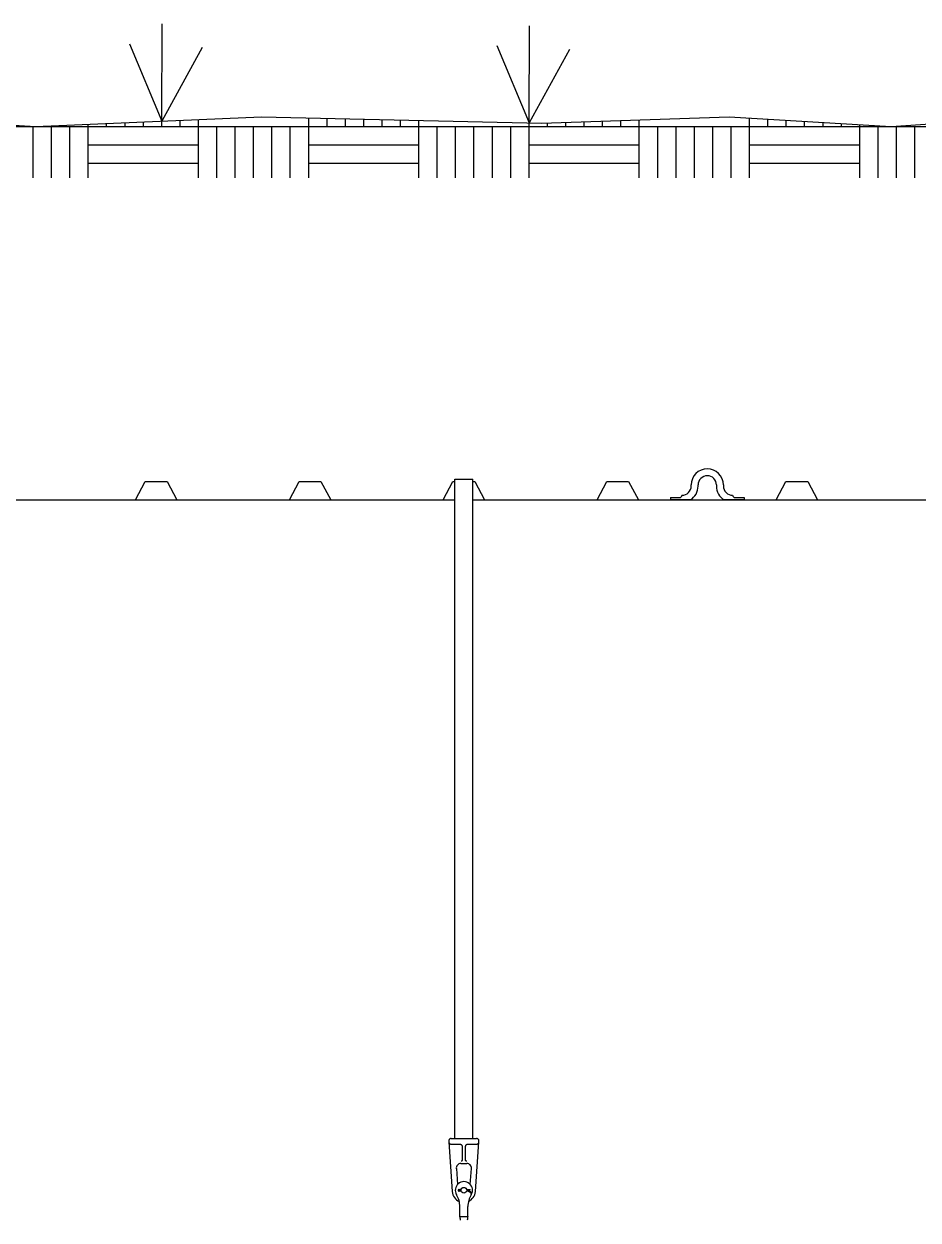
# Model space of a CAD drawing. Extents: x 0 to 216, y -5 to 280.
# Drawn here: x 72.6 to 118.9, y 148.3 to 210.4 of the extents above; entities that cross this region are included whole.
import ezdxf

# ---------------------------------------------------------------- set-up
doc = ezdxf.new("R2010")
doc.units = 0
doc.header["$LTSCALE"] = 10
doc.header["$MEASUREMENT"] = 0
doc.layers.add('CADdetails-9-EXTRAFINE', color=9, linetype='CONTINUOUS')

msp = doc.modelspace()

# ---------------------------------------------------------------- linework, layer by layer
at = {"layer": 'CADdetails-9-EXTRAFINE', "linetype": 'Continuous'}
for p, q in [((79.7, 205.336), (79.722, 210.379)), ((98.758, 205.239), (98.779, 210.282)), ((78.027, 209.353), (79.7, 205.336)), ((97.085, 209.256), (98.758, 205.239)), ((81.797, 209.149), (79.7, 205.336)), ((100.854, 209.053), (98.758, 205.239)), ((62.268, 205.719), (73.158, 205.06)), ((73.158, 205.06), (84.874, 205.554)), ((84.874, 205.554), (99.395, 205.224)), ((87.324, 205.059), (87.324, 205.499)), ((88.276, 205.059), (88.276, 205.477)), ((99.395, 205.224), (109.13, 205.554)), ((109.13, 205.554), (117.546, 205.06)), ((110.193, 205.059), (110.193, 205.492)), ((117.546, 205.06), (127.281, 205.719)), ((70.172, 205.059), (75.889, 205.059)), ((73.03, 202.384), (73.03, 205.059)), ((73.983, 202.384), (73.983, 205.059)), ((74.936, 202.384), (74.936, 205.059)), ((75.889, 205.059), (75.889, 205.175)), ((75.889, 205.059), (81.606, 205.059)), ((75.889, 202.384), (75.889, 205.059)), ((76.842, 205.059), (76.842, 205.215)), ((77.795, 205.059), (77.795, 205.255)), ((78.748, 205.059), (78.748, 205.295)), ((79.7, 205.059), (79.7, 205.336)), ((80.653, 205.059), (80.653, 205.376)), ((81.606, 205.059), (81.606, 205.416)), ((81.606, 205.059), (87.324, 205.059)), ((81.606, 202.384), (81.606, 205.059)), ((82.559, 202.384), (82.559, 205.059)), ((83.512, 202.384), (83.512, 205.059)), ((84.465, 202.384), (84.465, 205.059)), ((85.418, 202.384), (85.418, 205.059)), ((86.371, 202.384), (86.371, 205.059)), ((87.324, 205.059), (93.041, 205.059)), ((87.324, 202.384), (87.324, 205.059)), ((89.229, 205.059), (89.229, 205.455)), ((90.182, 205.059), (90.182, 205.434)), ((91.135, 205.059), (91.135, 205.412)), ((92.088, 205.059), (92.088, 205.39)), ((93.041, 205.059), (93.041, 205.369)), ((93.041, 205.059), (98.758, 205.059)), ((93.041, 202.384), (93.041, 205.059)), ((93.994, 202.384), (93.994, 205.059)), ((94.947, 202.384), (94.947, 205.059)), ((95.899, 202.384), (95.899, 205.059)), ((96.852, 202.384), (96.852, 205.059)), ((97.805, 202.384), (97.805, 205.059)), ((98.758, 205.059), (98.758, 205.239)), ((98.758, 205.059), (104.475, 205.059)), ((98.758, 202.384), (98.758, 205.059)), ((99.711, 205.059), (99.711, 205.235)), ((100.664, 205.059), (100.664, 205.267)), ((101.617, 205.059), (101.617, 205.3)), ((102.57, 205.059), (102.57, 205.332)), ((103.523, 205.059), (103.523, 205.364)), ((104.475, 205.059), (104.475, 205.396)), ((104.475, 205.059), (110.193, 205.059)), ((104.475, 202.384), (104.475, 205.059)), ((105.428, 202.384), (105.428, 205.059)), ((106.381, 202.384), (106.381, 205.059)), ((107.334, 202.384), (107.334, 205.059)), ((108.287, 202.384), (108.287, 205.059)), ((109.24, 202.384), (109.24, 205.059)), ((110.193, 205.059), (115.91, 205.059)), ((110.193, 202.384), (110.193, 205.059)), ((111.146, 205.059), (111.146, 205.436)), ((112.099, 205.059), (112.099, 205.38)), ((113.051, 205.059), (113.051, 205.324)), ((114.004, 205.059), (114.004, 205.268)), ((114.957, 205.059), (114.957, 205.212)), ((115.91, 205.059), (115.91, 205.156)), ((115.91, 205.059), (121.627, 205.059)), ((115.91, 202.384), (115.91, 205.059)), ((116.863, 202.384), (116.863, 205.059)), ((117.816, 202.384), (117.816, 205.059)), ((118.769, 202.384), (118.769, 205.059)), ((75.889, 204.106), (81.606, 204.106)), ((87.324, 204.106), (93.041, 204.106)), ((98.758, 204.106), (104.475, 204.106)), ((110.193, 204.106), (115.91, 204.106)), ((75.889, 203.153), (81.606, 203.153)), ((87.324, 203.153), (93.041, 203.153)), ((98.758, 203.153), (104.475, 203.153)), ((110.193, 203.153), (115.91, 203.153)), ((78.341, 185.679), (78.848, 186.632)), ((78.848, 186.632), (79.979, 186.632)), ((79.979, 186.632), (80.485, 185.679)), ((86.322, 185.679), (86.828, 186.632)), ((86.828, 186.632), (87.96, 186.632)), ((87.96, 186.632), (88.466, 185.679)), ((94.302, 185.679), (94.808, 186.632)), ((94.808, 186.632), (94.902, 186.632)), ((94.901, 152.538), (94.902, 186.751)), ((94.902, 186.751), (95.846, 186.751)), ((95.845, 152.538), (95.846, 186.751)), ((95.846, 186.632), (95.94, 186.632)), ((95.94, 186.632), (96.446, 185.679)), ((102.283, 185.679), (102.789, 186.632)), ((102.789, 186.632), (103.92, 186.632)), ((103.92, 186.632), (104.427, 185.679)), ((107.166, 186.395), (107.166, 186.454)), ((107.524, 186.395), (107.524, 186.454)), ((108.476, 186.454), (108.476, 186.395)), ((108.834, 186.454), (108.834, 186.395)), ((111.573, 185.679), (112.08, 186.632)), ((112.08, 186.632), (113.211, 186.632)), ((113.211, 186.632), (113.717, 185.679)), ((63.925, 185.679), (94.902, 185.679)), ((95.846, 185.679), (120.153, 185.679)), ((106.094, 185.799), (106.094, 185.679)), ((106.094, 185.799), (106.559, 185.799)), ((107.119, 185.679), (106.094, 185.679)), ((106.689, 185.918), (106.69, 185.918)), ((109.906, 185.679), (108.881, 185.679)), ((109.31, 185.918), (109.311, 185.918)), ((109.441, 185.799), (109.906, 185.799)), ((109.906, 185.799), (109.906, 185.679)), ((94.597, 152.455), (94.592, 152.42)), ((94.592, 152.42), (94.592, 152.363)), ((94.592, 152.363), (94.593, 152.346)), ((94.592, 152.363), (94.771, 149.782)), ((94.593, 152.346), (94.597, 152.329)), ((94.604, 152.472), (94.597, 152.455)), ((94.597, 152.329), (94.604, 152.311)), ((94.614, 152.489), (94.604, 152.472)), ((94.604, 152.311), (94.614, 152.295)), ((94.626, 152.503), (94.614, 152.489)), ((94.614, 152.295), (94.626, 152.28)), ((94.641, 152.516), (94.626, 152.503)), ((94.626, 152.28), (94.641, 152.267)), ((94.658, 152.526), (94.641, 152.516)), ((94.641, 152.267), (94.658, 152.258)), ((94.675, 152.533), (94.658, 152.526)), ((94.658, 152.258), (94.675, 152.251)), ((94.693, 152.537), (94.675, 152.533)), ((94.675, 152.251), (94.71, 152.245)), ((94.71, 152.538), (94.693, 152.537)), ((94.71, 152.538), (96.036, 152.538)), ((94.71, 152.245), (95.166, 152.245)), ((95.166, 152.245), (95.184, 152.244)), ((95.184, 152.244), (95.201, 152.24)), ((95.201, 152.24), (95.218, 152.233)), ((95.218, 152.233), (95.235, 152.224)), ((95.235, 152.224), (95.25, 152.211)), ((95.25, 152.211), (95.262, 152.196)), ((95.262, 152.196), (95.272, 152.18)), ((95.272, 152.18), (95.279, 152.162)), ((95.279, 152.162), (95.284, 152.127)), ((95.284, 152.127), (95.284, 151.417)), ((95.461, 152.127), (95.463, 152.145)), ((95.461, 151.417), (95.461, 152.127)), ((95.463, 152.145), (95.467, 152.162)), ((95.467, 152.162), (95.473, 152.18)), ((95.473, 152.18), (95.483, 152.196)), ((95.483, 152.196), (95.496, 152.211)), ((95.496, 152.211), (95.511, 152.224)), ((95.511, 152.224), (95.527, 152.233)), ((95.527, 152.233), (95.545, 152.24)), ((95.545, 152.24), (95.579, 152.245)), ((95.579, 152.245), (96.036, 152.245)), ((95.971, 149.783), (96.154, 152.364)), ((96.071, 152.533), (96.036, 152.538)), ((96.036, 152.245), (96.053, 152.247)), ((96.053, 152.247), (96.071, 152.251)), ((96.088, 152.526), (96.071, 152.533)), ((96.071, 152.251), (96.088, 152.258)), ((96.104, 152.516), (96.088, 152.526)), ((96.088, 152.258), (96.104, 152.267)), ((96.119, 152.503), (96.104, 152.516)), ((96.104, 152.267), (96.119, 152.28)), ((96.132, 152.489), (96.119, 152.503)), ((96.119, 152.28), (96.132, 152.295)), ((96.142, 152.472), (96.132, 152.489)), ((96.132, 152.295), (96.142, 152.311)), ((96.149, 152.455), (96.142, 152.472)), ((96.142, 152.311), (96.149, 152.329)), ((96.153, 152.437), (96.149, 152.455)), ((96.149, 152.329), (96.154, 152.363)), ((96.154, 152.42), (96.153, 152.437)), ((96.154, 152.363), (96.154, 152.42)), ((94.984, 150.97), (94.984, 150.984)), ((94.984, 150.984), (95.04, 150.152)), ((95.218, 151.243), (95.529, 151.243)), ((95.243, 151.361), (95.225, 151.358)), ((95.251, 151.364), (95.243, 151.361)), ((95.26, 151.369), (95.251, 151.364)), ((95.267, 151.376), (95.26, 151.369)), ((95.273, 151.383), (95.267, 151.376)), ((95.278, 151.391), (95.273, 151.383)), ((95.282, 151.4), (95.278, 151.391)), ((95.284, 151.409), (95.282, 151.4)), ((95.284, 151.417), (95.284, 151.409)), ((95.464, 151.4), (95.461, 151.417)), ((95.467, 151.391), (95.464, 151.4)), ((95.472, 151.383), (95.467, 151.391)), ((95.479, 151.376), (95.472, 151.383)), ((95.486, 151.369), (95.479, 151.376)), ((95.494, 151.364), (95.486, 151.369)), ((95.503, 151.361), (95.494, 151.364)), ((95.512, 151.359), (95.503, 151.361)), ((95.52, 151.358), (95.512, 151.359)), ((95.706, 150.154), (95.763, 150.984)), ((95.13, 149.878), (95.226, 149.87)), ((95.226, 149.841), (95.13, 149.833)), ((95.133, 149.908), (95.232, 149.9)), ((95.232, 149.811), (95.133, 149.804)), ((95.516, 149.9), (95.695, 149.9)), ((95.522, 149.87), (95.695, 149.87)), ((95.695, 149.87), (95.695, 149.9)), ((95.751, 149.683), (95.777, 149.698)), ((95.166, 148.486), (95.166, 149.005)), ((95.583, 148.486), (95.583, 149.005)), ((95.166, 148.486), (95.583, 148.486))]:
    msp.add_line(p, q, dxfattribs=at)
msp.add_circle((95.374, 149.856), 0.149, dxfattribs=at)
for centre, radius, start, end in [((108, 186.454), 0.834, 90, 179.99977), ((108, 186.454), 0.476, 90.00075, 179.9996), ((108, 186.454), 0.834, 0, 90), ((108, 186.454), 0.476, 0.0004, 90.00075), ((106.69, 186.395), 0.476, 270, 0.00024), ((106.69, 186.395), 0.834, 301.00374, 0), ((109.31, 186.395), 0.834, 180, 238.99626), ((109.31, 186.395), 0.476, 179.99976, 270), ((106.559, 185.93), 0.131, 269.99997, 354.7841), ((109.441, 185.93), 0.131, 185.2159, 270), ((95.216, 151.008), 0.235, 89.66305, 189.33006), ((95.529, 151.007), 0.236, 354.46872, 90.00319), ((95.374, 149.856), 0.447, 328.70955, 211.29045), ((95.374, 149.825), 0.605, 184.08011, 246.83864), ((93.975, 149.005), 1.191, 0, 31.29044), ((95.129, 149.856), 0.0521, 85.51887, 274.48113), ((95.129, 149.856), 0.0223, 85.51887, 274.48113), ((95.525, 149.55), 0.262, 30.55077, 91.96312), ((95.525, 149.55), 0.292, 30.55077, 90.58061), ((96.774, 149.005), 1.191, 148.70955, 180), ((95.355, 149.839), 0.619, 294.7793, 354.80058), ((94.642, 148.307), 0.554, 0.0532, 18.87145), ((96.107, 148.307), 0.554, 161.12856, 179.9468)]:
    msp.add_arc(centre, radius, start, end, dxfattribs=at)

doc.saveas('drawing.dxf')
